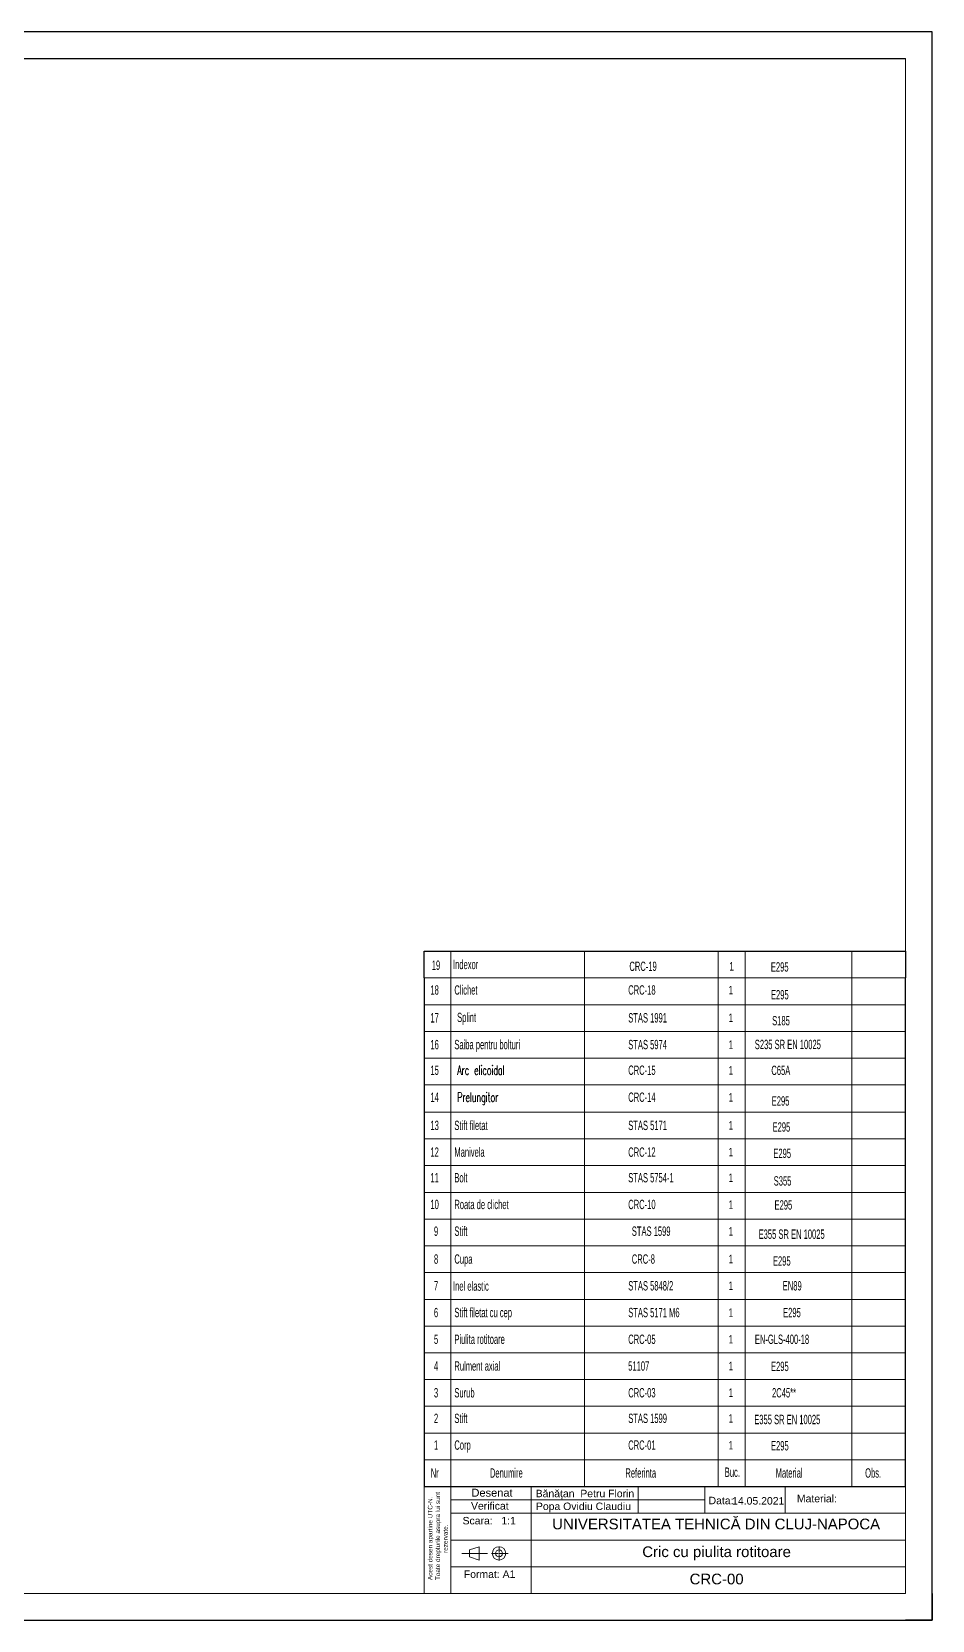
# Model space of a CAD drawing. Header units: millimetres. Extents: x 0 to 841, y 0 to 594.
# Drawn here: x 504 to 841, y 0 to 594 of the extents above; entities that cross this region are included whole.
import ezdxf

# ---------------------------------------------------------------- set-up
doc = ezdxf.new("R2010")
doc.units = ezdxf.units.MM
doc.header["$LTSCALE"] = 0.5
doc.linetypes.add('CENTER2', pattern=[28.575, 19.05, -3.175, 3.175, -3.175])
doc.layers.add('Linii groase', color=7, linetype='Continuous', lineweight=30)
doc.layers.add('Linii subtiri', color=7, linetype='Continuous', lineweight=13)
doc.styles.add('SLDTEXTSTYLE0', font='TXT', dxfattribs={"width": 0.605})
doc.styles.add('SLDTEXTSTYLE1', font='TXT', dxfattribs={"width": 0.75})
doc.styles.add('SLDTEXTSTYLE2', font='TXT', dxfattribs={"width": 0.605, "bigfont": 'bigfont'})
doc.styles.get("Standard").update_dxf_attribs({"font": 'arial.ttf'})

# ---------------------------------------------------------------- blocks, each defined once
blk = doc.blocks.new('*U4')
at = {"layer": 'Linii subtiri', "color": 0, "linetype": 'CENTER2', "transparency": 16777216}
blk.add_line((-80.9, 0), (-63.54, 0), dxfattribs=at)
blk = doc.blocks.new('*U5')
at = {"layer": 'Linii subtiri', "color": 0, "linetype": 'CENTER2', "transparency": 16777216}
for p, q in [((-2.62, 0), (-0.5, 0)), ((0, 0.5), (0, 2.62)), ((0.5, 0), (2.62, 0)), ((0, -2.62), (0, -0.5))]:
    blk.add_line(p, q, dxfattribs=at)
at = {"layer": 'Linii subtiri', "color": 0, "linetype": 'Continuous', "transparency": 16777216}
for p, q in [((-0.25, 0), (0.25, 0)), ((0, -0.25), (0, 0.25))]:
    blk.add_line(p, q, dxfattribs=at)
blk = doc.blocks.new('SW_TABLEANNOTATION_0')
for p, q in [((10, -10), (10, 0)), ((60, -10), (60, 0)), ((110, -10), (110, 0)), ((120, -10), (120, 0)), ((160, -10), (160, 0)), ((0, -10), (180, -10))]:
    blk.add_line(p, q)
at = {"color": 0, "linetype": 'Continuous', "lineweight": 30}
for p, q in [((0, -10), (0, -200.21)), ((180, -200.21), (180, -10)), ((0, -200.21), (180, -200.21))]:
    blk.add_line(p, q, dxfattribs=at)
at = {"color": 0, "linetype": 'Continuous', "lineweight": 0}
for p, q in [((10, -10), (10, -190.21)), ((60, -10), (60, -190.21)), ((110, -10), (110, -190.21)), ((120, -10), (120, -190.21)), ((160, -10), (160, -190.21)), ((0, -20), (180, -20)), ((0, -30), (180, -30)), ((0, -40), (180, -40)), ((0, -50), (180, -50)), ((0, -60.21), (180, -60.21)), ((0, -70.21), (180, -70.21)), ((0, -80.21), (180, -80.21)), ((0, -90.21), (180, -90.21)), ((0, -100.21), (180, -100.21)), ((0, -110.21), (180, -110.21)), ((0, -120.21), (180, -120.21)), ((0, -130.21), (180, -130.21)), ((0, -140.21), (180, -140.21)), ((0, -150.21), (180, -150.21)), ((0, -160.21), (180, -160.21)), ((0, -170.21), (180, -170.21)), ((0, -180.21), (180, -180.21)), ((0, -190.21), (180, -190.21)), ((10, -190.21), (10, -200.21)), ((60, -190.21), (60, -200.21)), ((110, -190.21), (110, -200.21)), ((120, -190.21), (120, -200.21)), ((160, -190.21), (160, -200.21))]:
    blk.add_line(p, q, dxfattribs=at)
at = {"layer": 'Linii groase'}
for p, q in [((0, -10), (0, 0)), ((0, 0), (180, 0)), ((180, 0), (180, -10))]:
    blk.add_line(p, q, dxfattribs=at)
at = {"color": 0, "linetype": 'Continuous', "lineweight": 0, "attachment_point": 1}
for s, insert, char_height, style in [('19', (2.84, -3.49), 3.5, 'SLDTEXTSTYLE0'), (' Indexor', (10, -3.22), 3.5, 'SLDTEXTSTYLE0'), ('CRC-19', (76.75, -3.9), 3.5, 'SLDTEXTSTYLE0'), ('1', (114.11, -4.1), 3.17, 'SLDTEXTSTYLE1'), ('E295', (129.67, -4.13), 3.5, 'SLDTEXTSTYLE0'), ('18', (2.33, -12.75), 3.5, 'SLDTEXTSTYLE0'), (' Clichet', (10.5, -12.75), 3.5, 'SLDTEXTSTYLE0'), ('CRC-18', (76.32, -12.75), 3.5, 'SLDTEXTSTYLE0'), ('1', (113.83, -12.96), 3.17, 'SLDTEXTSTYLE1'), ('E295', (129.7, -14.52), 3.5, 'SLDTEXTSTYLE0'), ('17', (2.33, -23.17), 3.5, 'SLDTEXTSTYLE0'), ('STAS 1991', (76.32, -23.17), 3.5, 'SLDTEXTSTYLE0'), ('1', (113.83, -23.34), 3.17, 'SLDTEXTSTYLE1'), ('S185', (130.15, -24.23), 3.5, 'SLDTEXTSTYLE0'), ('16', (2.33, -33.17), 3.5, 'SLDTEXTSTYLE0'), (' Saiba pentru bolturi', (10.5, -33.17), 3.5, 'SLDTEXTSTYLE0'), ('STAS 5974', (76.32, -33.17), 3.5, 'SLDTEXTSTYLE0'), ('1', (113.83, -33.34), 3.17, 'SLDTEXTSTYLE1'), ('S235 SR EN 10025', (123.66, -33.13), 3.5, 'SLDTEXTSTYLE0'), ('15', (2.33, -42.75), 3.5, 'SLDTEXTSTYLE0'), ('{\\Ftxt,bigfont|c238; Arc elicoidal}', (10.5, -42.75), 3.5, 'SLDTEXTSTYLE2'), ('CRC-15', (76.32, -42.75), 3.5, 'SLDTEXTSTYLE0'), ('1', (113.83, -42.96), 3.17, 'SLDTEXTSTYLE1'), ('C65A', (129.85, -42.82), 3.5, 'SLDTEXTSTYLE0'), ('14', (2.33, -52.85), 3.5, 'SLDTEXTSTYLE0'), (' {\\Ftxt,bigfont|c238;Prelungitor}', (10.5, -52.85), 3.5, 'SLDTEXTSTYLE2'), ('CRC-14', (76.32, -52.85), 3.5, 'SLDTEXTSTYLE0'), ('1', (113.83, -53.07), 3.17, 'SLDTEXTSTYLE1'), ('E295', (130, -54.26), 3.5, 'SLDTEXTSTYLE0'), ('13', (2.33, -63.39), 3.5, 'SLDTEXTSTYLE0'), (' Stift filetat', (10.5, -63.39), 3.5, 'SLDTEXTSTYLE0'), ('STAS 5171', (76.32, -63.39), 3.5, 'SLDTEXTSTYLE0'), ('1', (113.83, -63.55), 3.17, 'SLDTEXTSTYLE1'), ('E295', (130.3, -64), 3.5, 'SLDTEXTSTYLE0'), ('12', (2.33, -73.39), 3.5, 'SLDTEXTSTYLE0'), (' Manivela', (10.5, -73.39), 3.5, 'SLDTEXTSTYLE0'), ('CRC-12', (76.32, -73.39), 3.5, 'SLDTEXTSTYLE0'), ('1', (113.83, -73.55), 3.17, 'SLDTEXTSTYLE1'), ('E295', (130.6, -73.86), 3.5, 'SLDTEXTSTYLE0'), ('11', (2.33, -82.96), 3.5, 'SLDTEXTSTYLE0'), (' Bolt', (10.5, -82.96), 3.5, 'SLDTEXTSTYLE0'), ('STAS 5754-1', (76.32, -82.96), 3.5, 'SLDTEXTSTYLE0'), ('1', (113.83, -83.17), 3.17, 'SLDTEXTSTYLE1'), ('S355', (130.74, -84.16), 3.5, 'SLDTEXTSTYLE0'), ('10', (2.33, -92.96), 3.5, 'SLDTEXTSTYLE0'), (' Roata de clichet', (10.5, -92.96), 3.5, 'SLDTEXTSTYLE0'), ('CRC-10', (76.32, -92.96), 3.5, 'SLDTEXTSTYLE0'), ('1', (113.83, -93.17), 3.17, 'SLDTEXTSTYLE1'), ('E295', (131.04, -93.15), 3.5, 'SLDTEXTSTYLE0'), ('9', (3.66, -102.96), 3.5, 'SLDTEXTSTYLE0'), (' Stift ', (10.5, -102.96), 3.5, 'SLDTEXTSTYLE0'), ('STAS 1599', (77.66, -102.96), 3.5, 'SLDTEXTSTYLE0'), ('1', (113.83, -103.17), 3.17, 'SLDTEXTSTYLE1'), ('E355 SR EN 10025', (125.08, -104.08), 3.5, 'SLDTEXTSTYLE0'), ('8', (3.66, -113.39), 3.5, 'SLDTEXTSTYLE0'), (' Cupa', (10.5, -113.39), 3.5, 'SLDTEXTSTYLE0'), ('CRC-8', (77.66, -113.39), 3.5, 'SLDTEXTSTYLE0'), ('1', (113.83, -113.55), 3.17, 'SLDTEXTSTYLE1'), ('E295', (130.44, -114.11), 3.5, 'SLDTEXTSTYLE0'), ('7', (3.66, -123.39), 3.5, 'SLDTEXTSTYLE0'), (' Inel elastic', (10, -123.5), 3.5, 'SLDTEXTSTYLE0'), ('STAS 5848/2', (76.32, -123.39), 3.5, 'SLDTEXTSTYLE0'), ('1', (113.83, -123.55), 3.17, 'SLDTEXTSTYLE1'), ('EN89', (134.12, -123.39), 3.5, 'SLDTEXTSTYLE0'), ('6', (3.66, -133.39), 3.5, 'SLDTEXTSTYLE0'), (' Stift filetat cu cep', (10.5, -133.39), 3.5, 'SLDTEXTSTYLE0'), ('STAS 5171 M6', (76.32, -133.39), 3.5, 'SLDTEXTSTYLE0'), ('1', (113.83, -133.55), 3.17, 'SLDTEXTSTYLE1'), ('E295', (134.25, -133.39), 3.5, 'SLDTEXTSTYLE0'), ('5', (3.66, -143.39), 3.5, 'SLDTEXTSTYLE0'), (' Piulita rotitoare', (10.5, -143.39), 3.5, 'SLDTEXTSTYLE0'), ('CRC-05', (76.32, -143.39), 3.5, 'SLDTEXTSTYLE0'), ('1', (113.83, -143.55), 3.17, 'SLDTEXTSTYLE1'), (' EN-GLS-400-18', (122.9, -143.39), 3.5, 'SLDTEXTSTYLE0'), ('4', (3.66, -153.39), 3.5, 'SLDTEXTSTYLE0'), (' Rulment axial', (10.5, -153.39), 3.5, 'SLDTEXTSTYLE0'), ('51107', (76.32, -153.39), 3.5, 'SLDTEXTSTYLE0'), ('1', (113.83, -153.55), 3.17, 'SLDTEXTSTYLE1'), ('E295', (129.72, -153.52), 3.5, 'SLDTEXTSTYLE0'), ('3', (3.66, -163.39), 3.5, 'SLDTEXTSTYLE0'), (' Surub', (10.5, -163.39), 3.5, 'SLDTEXTSTYLE0'), ('CRC-03', (76.32, -163.39), 3.5, 'SLDTEXTSTYLE0'), ('1', (113.83, -163.55), 3.17, 'SLDTEXTSTYLE1'), ('2C45**', (130.11, -163.39), 3.5, 'SLDTEXTSTYLE0'), ('2', (3.66, -172.96), 3.5, 'SLDTEXTSTYLE0'), (' Stift ', (10.5, -172.96), 3.5, 'SLDTEXTSTYLE0'), ('STAS 1599', (76.32, -172.96), 3.5, 'SLDTEXTSTYLE0'), ('1', (113.83, -173.17), 3.17, 'SLDTEXTSTYLE1'), ('1', (3.66, -182.96), 3.5, 'SLDTEXTSTYLE0'), (' Corp', (10.5, -182.96), 3.5, 'SLDTEXTSTYLE0'), ('CRC-01', (76.32, -182.96), 3.5, 'SLDTEXTSTYLE0'), ('1', (113.83, -183.17), 3.17, 'SLDTEXTSTYLE1'), ('E295', (129.72, -183.22), 3.5, 'SLDTEXTSTYLE0'), ('Nr', (2.46, -193.39), 3.5, 'SLDTEXTSTYLE0'), ('Denumire', (24.58, -193.39), 3.5, 'SLDTEXTSTYLE0'), ('Referinta', (75.25, -193.39), 3.5, 'SLDTEXTSTYLE0'), ('Material', (131.45, -193.39), 3.5, 'SLDTEXTSTYLE0'), ('Obs.', (164.92, -193.39), 3.5, 'SLDTEXTSTYLE0')]:
    blk.add_mtext(s, dxfattribs=dict(at, insert=insert, char_height=char_height, style=style))
at = {"color": 0, "linetype": 'Continuous', "lineweight": 0, "char_height": 3.5, "style": 'SLDTEXTSTYLE0'}
for s, insert, width, attachment_point in [('Splint', (12.32, -23), 1.4117, 1), ('E355 SR EN 10025', (123.45, -173.39), 31.7975, 1), ('\\pxqc;Buc.', (115.26, -194.87), 8.8121, 5)]:
    blk.add_mtext(s, dxfattribs=dict(at, insert=insert, width=width, attachment_point=attachment_point))

msp = doc.modelspace()

# ---------------------------------------------------------------- linework, layer by layer
for p, q in [((840.815, 593.989), (-0.185, 593.989)), ((840.815, -0.011), (840.815, 593.989)), ((19.815, 583.989), (830.815, 583.989)), ((-0.185, -0.011), (840.815, -0.011))]:
    msp.add_line(p, q)
msp.add_lwpolyline([(840.815, 9.989), (840.815, -0.011), (830.815, -0.011)])
at = {"layer": 'Linii subtiri'}
for p, q in [((830.815, 9.989), (830.815, 583.989)), ((650.815, 49.989), (830.815, 49.989)), ((650.815, 49.989), (650.815, 9.989)), ((650.815, 49.989), (660.815, 49.989)), ((660.815, 49.989), (660.815, 9.989)), ((690.815, 49.989), (690.815, 39.989)), ((730.815, 49.989), (730.815, 39.989)), ((755.815, 49.989), (755.815, 39.989)), ((760.815, 49.989), (770.815, 49.989)), ((785.815, 49.989), (785.815, 39.989)), ((660.815, 44.989), (755.815, 44.989)), ((660.815, 39.989), (830.815, 39.989)), ((690.815, 39.989), (690.815, 9.989)), ((660.815, 29.989), (830.815, 29.989)), ((667.815, 26.276), (671.315, 27.473)), ((667.815, 24.973), (667.815, 26.276)), ((667.815, 24.989), (667.815, 23.687)), ((671.315, 27.473), (671.315, 24.973)), ((671.315, 22.489), (671.315, 24.989)), ((660.815, 19.989), (830.815, 19.989)), ((667.815, 23.687), (671.315, 22.489)), ((830.815, 9.989), (19.815, 9.989))]:
    msp.add_line(p, q, dxfattribs=at)
for radius in [2.5, 1.3]:
    msp.add_circle((678.815, 24.989), radius, dxfattribs=at)

# ---------------------------------------------------------------- block references
at = {"layer": 'Linii subtiri', "xscale": 0.9998649908344663, "yscale": 0.9998649908344663, "zscale": 0.9998649908344663}
msp.add_blockref('SW_TABLEANNOTATION_0', (650.815, 250.173), dxfattribs=at)
at = {"layer": 'Linii subtiri', "linetype": 'CENTER2'}
for name, p in [('*U4', (745.815, 24.989)), ('*U5', (678.815, 24.989))]:
    msp.add_blockref(name, p, dxfattribs=at)

# ---------------------------------------------------------------- texts
at = {"layer": 'Linii subtiri'}
for s, height, p in [('Desenat', 2.9558, (668.491, 46.198)), ('Verificat', 2.7907, (668.326, 41.365)), ('Popa Ovidiu Claudiu', 2.79074, (692.608, 41.197)), ('14.05.2021', 2.7907, (765.992, 43.232))]:
    msp.add_text(s, height=height, dxfattribs=at).set_placement(p)
at = {"layer": 'Linii subtiri', "insert": (652.186, 15.005), "char_height": 1.71052, "attachment_point": 1, "rotation": 90}
msp.add_mtext_dynamic_manual_height_columns('Acest desen apartine UTC-N.\\PToate drepturile asupra lui sunt\\P^I     rezervate.', width=33.96857, gutter_width=8.553, heights=[0], dxfattribs=at)
at = {"layer": 'Linii subtiri', "attachment_point": 1}
for s, width, heights, insert, char_height in [('Bănățan  Petru Florin', 36.37873, [0], (692.516, 48.775), 2.79074), ('Data:', 16.30713, [0], (757.177, 46.151), 2.7907), ('Material: ', 28.86475, [7.121], (790.217, 46.889), 2.7907), ('\\pxqc;Scara:   1:1', 26.50132, [0], (661.887, 38.619), 2.79074), ('\\pxqc;{\\fArial|b0|i0|c0|p34;UNIVERSITATEA TEHNIC\\fArial|b0|i0|c238|p34;Ă\\fArial|b0|i0|c0|p34; DIN CLUJ-NAPOCA}', 138.72023, [0], (690.639, 37.975), 4), ('\\pxqc;Cric cu piulita rotitoare', 138.72023, [0], (690.815, 27.6), 4), ('\\pxqc;Format: A1', 26.64348, [0], (661.958, 18.6), 2.79074), ('\\pxqc;CRC-00', 138.72023, [0], (690.815, 17.405), 4)]:
    msp.add_mtext_dynamic_manual_height_columns(s, width=width, gutter_width=13.954, heights=heights, dxfattribs=dict(at, insert=insert, char_height=char_height))

doc.saveas('drawing.dxf')
